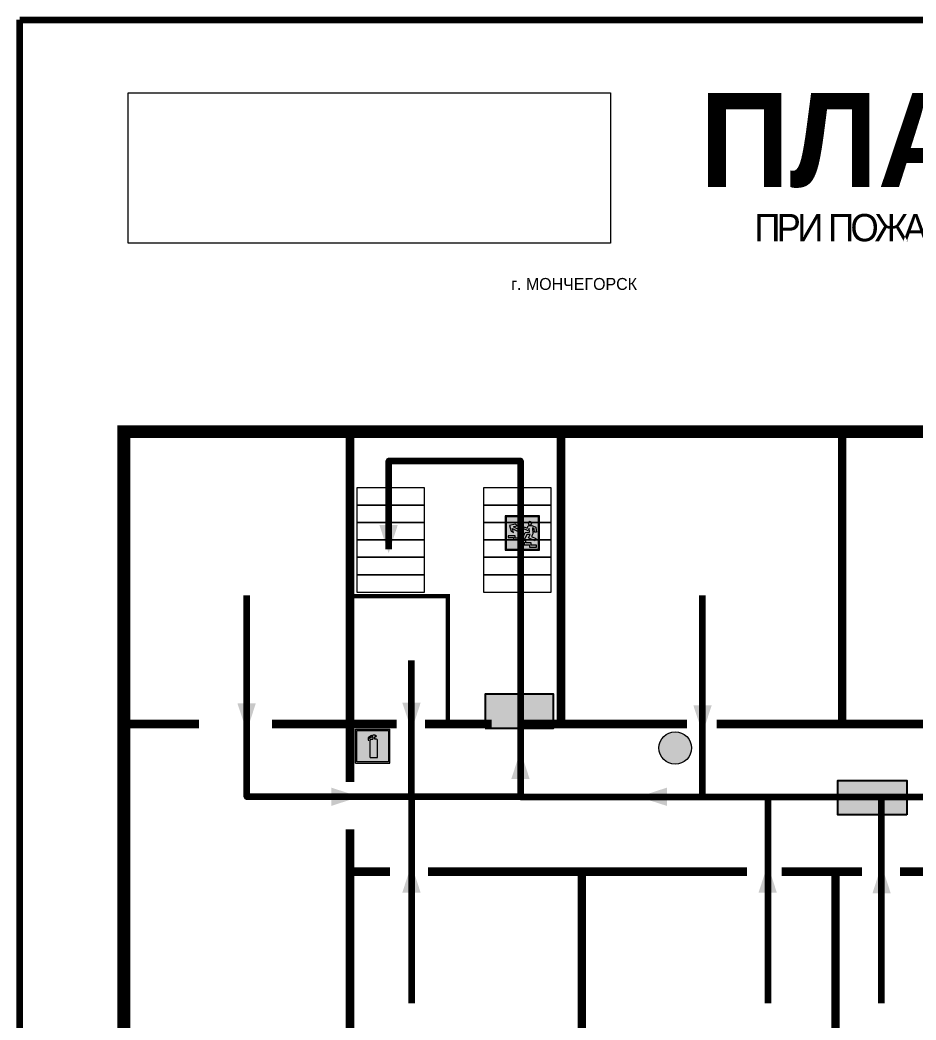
# Model space of a CAD drawing. Header units: millimetres. Extents: x 13810 to 67229, y 12374 to 21950.
# Drawn here: x 27019.3 to 27229.4, y 20429.4 to 20664 of the extents above; entities that cross this region are included whole.
import ezdxf

# ---------------------------------------------------------------- set-up
doc = ezdxf.new("R2010")
doc.units = ezdxf.units.MM
doc.layers.add('План_Штампы', color=7, linetype='Continuous')
doc.styles.add('обычный', font='arial.ttf')
picture_1 = doc.add_image_def('image1.jpg', size_in_pixel=(337, 105))

# ---------------------------------------------------------------- blocks, each defined once
blk = doc.blocks.new('A$C7B4425F7')
at = {"true_color": 0xffffff}
blk.add_hatch(color=7, dxfattribs=at).paths.add_polyline_path([(0, 0), (-16, 0), (-16, -8), (0, -8)])
h = blk.add_hatch(color=126)
h.paths.add_polyline_path([(-0.2, -0.2), (-15.8, -0.2), (-15.8, -7.8), (-0.2, -7.8)])
h.paths.add_polyline_path([(-11.76, -2.03), (-11.76, -3.66), (-11.17, -3.66, -0.568275), (-11.17, -6.18), (-12.58, -6.18), (-12.58, -2.03)], flags=16)
h.paths.add_polyline_path([(-13.33, -4.12, -0.495768), (-13.59, -6.18), (-15.03, -6.18), (-15.03, -2.03), (-13.59, -2.03, -0.487973)], flags=16)
h.paths.add_polyline_path([(-10.25, -2.03), (-9.48, -2.03), (-9.48, -6.18), (-10.25, -6.18)], flags=16)
h.paths.add_polyline_path([(-13.84, -3.69), (-14.24, -3.69), (-14.24, -3.03), (-13.9, -3.03, -0.692621)], flags=0)
h.paths.add_polyline_path([(-9.15, -2.03), (-8.4, -2.03), (-8.04, -3.07), (-7.68, -2.03), (-6.93, -2.03), (-7.64, -4.1), (-6.93, -6.18), (-7.68, -6.18), (-8.04, -5.14), (-8.4, -6.18), (-9.15, -6.18), (-8.44, -4.1)], flags=16)
h.paths.add_polyline_path([(-11.76, -4.46), (-11.42, -4.46, -0.692621), (-11.36, -5.12), (-11.76, -5.12)], flags=0)
h.paths.add_polyline_path([(-13.9, -5.2), (-14.24, -5.2), (-14.24, -4.55), (-13.84, -4.55, -0.708038)], flags=0)
edge = h.paths.add_edge_path(flags=16)
edge.add_ellipse((-5.51, -4.08), major_axis=(0, 2.05), ratio=0.586184, start_angle=0, end_angle=360)
edge = h.paths.add_edge_path(flags=0)
edge.add_ellipse((-5.51, -4.08), major_axis=(0, 1.14), ratio=0.454828, start_angle=0, end_angle=360)
h.paths.add_polyline_path([(-4.13, -4.96, 0.377264), (-3.48, -4.52, 0.0555), (-3.16, -2.03), (-1.66, -2.03), (-1.66, -4.96), (-0.96, -4.96), (-0.96, -7.01), (-1.75, -7.01), (-1.75, -6.18), (-3.3, -6.18), (-3.3, -7.02), (-4.13, -7.02)], flags=16)
h.paths.add_polyline_path([(-2.73, -2.91), (-2.28, -2.91), (-2.28, -4.96), (-3.05, -4.96, 0.079136)], flags=0)
at = {"color": 126}
blk.add_lwpolyline([(-16, -8), (0, -8), (0, 0), (-16, 0)], close=True, dxfattribs=at)
blk = doc.blocks.new('вверх')
at = {"lineweight": 0, "true_color": 0xffffff}
h = blk.add_hatch(color=7, dxfattribs=at)
h.dxf.hatch_style = 1
h.paths.add_polyline_path([(40999.03, -4475.37), (41000.53, -4474.51), (40999.62, -4474.22), (41000.2, -4473.88), (41001.48, -4474.22), (41001.13, -4475.49), (41000.55, -4475.82), (41000.76, -4474.91), (40999.27, -4475.77)], flags=0)
h.paths.add_polyline_path([(40998.09, -4474.5), (40998.28, -4474.89), (40997.14, -4475.43), (40996.89, -4474.92), (40996.87, -4474.87), (40996.8, -4475.75), (40997.81, -4475.85), (40998.41, -4477.11), (40997.94, -4477.33), (40997.47, -4476.34), (40996.66, -4476.28), (40997.03, -4477.06), (40995.52, -4477.78), (40995.29, -4477.28), (40996.32, -4476.79), (40996, -4476.11), (40996.09, -4474.77), (40995.72, -4474.94), (40995.64, -4475.77), (40995.2, -4475.72), (40995.3, -4474.63), (40995.33, -4474.61), (40996.23, -4474.19), (40997.09, -4474.25), (40997.37, -4474.84)], flags=0)
h.paths.add_polyline_path([(40997.14, -4473.68, -1), (40996.29, -4473.68, -1)], flags=0)
h.paths.add_polyline_path([(41000.58, -4477.58), (41000.58, -4477.03), (41001.81, -4477.03), (41001.81, -4476.6), (41000.15, -4476.6), (41000.15, -4477.16), (40998.9, -4477.16), (40998.9, -4477.72), (40997.65, -4477.72), (40997.65, -4478.27), (40996.41, -4478.27), (40996.41, -4478.82), (40995.17, -4478.82), (40995.17, -4479.25), (40995.41, -4479.25), (40996.84, -4479.25), (40996.84, -4478.69), (40998.09, -4478.69), (40998.09, -4478.13), (40999.32, -4478.13), (40999.32, -4477.58)], flags=0)
h.paths.add_polyline_path([(41002.49, -4471.94), (40994.49, -4471.94), (40994.49, -4479.94), (41002.49, -4479.94)])
h.paths.add_polyline_path([(41002.28, -4479.72), (40994.69, -4479.72), (40994.69, -4472.14), (41002.28, -4472.14)], flags=16)
h.paths.add_polyline_path([(41001.81, -4476.6), (41001.81, -4477.03), (41000.58, -4477.03), (41000.58, -4477.58), (40999.32, -4477.58), (40999.32, -4478.13), (40998.09, -4478.13), (40998.09, -4478.69), (40996.84, -4478.69), (40996.84, -4479.25), (40995.17, -4479.25), (40995.17, -4478.82), (40996.41, -4478.82), (40996.41, -4478.27), (40997.65, -4478.27), (40997.65, -4477.72), (40998.9, -4477.72), (40998.9, -4477.16), (41000.15, -4477.16), (41000.15, -4476.6)], flags=0)
at = {"lineweight": 0}
h = blk.add_hatch(color=126, dxfattribs=at)
h.dxf.hatch_style = 1
h.paths.add_polyline_path([(40994.69, -4479.72), (41002.28, -4479.72), (41002.28, -4472.14), (40994.69, -4472.14)])
h.paths.add_polyline_path([(40999.03, -4475.37), (41000.53, -4474.51), (40999.62, -4474.22), (41000.2, -4473.88), (41001.48, -4474.22), (41001.13, -4475.49), (41000.55, -4475.82), (41000.76, -4474.91), (40999.27, -4475.77)], flags=16)
h.paths.add_polyline_path([(40997.09, -4474.25), (40997.37, -4474.84), (40998.09, -4474.5), (40998.28, -4474.89), (40997.14, -4475.43), (40996.89, -4474.92), (40996.87, -4474.87), (40996.8, -4475.75), (40997.81, -4475.85), (40998.41, -4477.11), (40997.94, -4477.33), (40997.47, -4476.34), (40996.66, -4476.28), (40997.03, -4477.06), (40995.52, -4477.78), (40995.29, -4477.28), (40996.32, -4476.79), (40996, -4476.11), (40996.09, -4474.77), (40995.72, -4474.94), (40995.64, -4475.77), (40995.2, -4475.72), (40995.3, -4474.63), (40995.33, -4474.61), (40996.23, -4474.19)], flags=16)
h.paths.add_polyline_path([(40996.29, -4473.68, -1), (40997.14, -4473.68, -1)], flags=16)
h.paths.add_polyline_path([(40997.65, -4477.72), (40998.9, -4477.72), (40998.9, -4477.16), (41000.15, -4477.16), (41000.15, -4476.6), (41001.81, -4476.6), (41001.81, -4477.03), (41000.58, -4477.03), (41000.58, -4477.58), (40999.32, -4477.58), (40999.32, -4478.13), (40998.09, -4478.13), (40998.09, -4478.69), (40996.84, -4478.69), (40996.84, -4479.25), (40995.17, -4479.25), (40995.17, -4478.82), (40996.41, -4478.82), (40996.41, -4478.27), (40997.65, -4478.27)], flags=16)
at = {"lineweight": 0, "true_color": 0xffffff}
h = blk.add_hatch(color=7, dxfattribs=at)
h.dxf.hatch_style = 1
h.paths.add_polyline_path([(40997.14, -4473.68, 1), (40996.29, -4473.68, 1)])
h.paths.add_polyline_path([(40998.28, -4474.89), (40998.09, -4474.5), (40997.37, -4474.84), (40997.09, -4474.25), (40996.23, -4474.19), (40995.33, -4474.61), (40995.3, -4474.63), (40995.2, -4475.72), (40995.64, -4475.77), (40995.72, -4474.94), (40996.09, -4474.77), (40996, -4476.11), (40996.32, -4476.79), (40995.29, -4477.28), (40995.52, -4477.78), (40997.03, -4477.06), (40996.66, -4476.28), (40997.47, -4476.34), (40997.94, -4477.33), (40998.41, -4477.11), (40997.81, -4475.85), (40996.8, -4475.75), (40996.87, -4474.87), (40996.89, -4474.92), (40997.14, -4475.43)])
h.paths.add_polyline_path([(40998.09, -4478.13), (40999.32, -4478.13), (40999.32, -4477.58), (41000.58, -4477.58), (41000.58, -4477.03), (41001.81, -4477.03), (41001.81, -4476.6), (41000.15, -4476.6), (41000.15, -4477.16), (40998.9, -4477.16), (40998.9, -4477.72), (40997.65, -4477.72), (40997.65, -4478.27), (40996.41, -4478.27), (40996.41, -4478.82), (40995.17, -4478.82), (40995.17, -4479.25), (40995.41, -4479.25), (40996.84, -4479.25), (40996.84, -4478.69), (40998.09, -4478.69)])
h.paths.add_polyline_path([(40999.03, -4475.37), (40999.27, -4475.77), (41000.76, -4474.91), (41000.55, -4475.82), (41001.13, -4475.49), (41001.48, -4474.22), (41000.2, -4473.88), (40999.62, -4474.22), (41000.53, -4474.51)])
at = {"color": 126, "lineweight": 0}
for points in [[(40994.49, -4471.94), (41002.49, -4471.94), (41002.49, -4479.94), (40994.49, -4479.94)], [(40994.69, -4472.14), (41002.28, -4472.14), (41002.28, -4479.72), (40994.69, -4479.72)]]:
    blk.add_lwpolyline(points, close=True, dxfattribs=at)
for points in [[(40996.89, -4474.92), (40997.14, -4475.43), (40998.28, -4474.89), (40998.09, -4474.5), (40997.37, -4474.84), (40997.09, -4474.25), (40996.23, -4474.19), (40995.33, -4474.61), (40995.3, -4474.63), (40995.2, -4475.72), (40995.64, -4475.77), (40995.72, -4474.94), (40996.09, -4474.77), (40996, -4476.11), (40996.32, -4476.79), (40995.29, -4477.28), (40995.52, -4477.78), (40997.03, -4477.06), (40996.66, -4476.28), (40997.47, -4476.34), (40997.94, -4477.33), (40998.41, -4477.11), (40997.81, -4475.85), (40996.8, -4475.75), (40996.87, -4474.87), (40996.89, -4474.92)], [(41001.48, -4474.22), (41001.13, -4475.49), (41000.55, -4475.82), (41000.76, -4474.91), (40999.27, -4475.77), (40999.03, -4475.37), (41000.53, -4474.51), (40999.62, -4474.22), (41000.2, -4473.88), (41001.48, -4474.22)], [(40995.41, -4479.25), (40995.17, -4479.25), (40995.17, -4478.82), (40996.41, -4478.82), (40996.41, -4478.27), (40997.65, -4478.27), (40997.65, -4477.72), (40998.9, -4477.72), (40998.9, -4477.16), (41000.15, -4477.16), (41000.15, -4476.6), (41001.81, -4476.6), (41001.81, -4477.03), (41000.58, -4477.03), (41000.58, -4477.58), (40999.32, -4477.58), (40999.32, -4478.13), (40998.09, -4478.13), (40998.09, -4478.69), (40996.84, -4478.69), (40996.84, -4479.25), (40995.17, -4479.25)]]:
    blk.add_lwpolyline(points, dxfattribs=at)
blk.add_circle((40996.71, -4473.68), 0.426, dxfattribs=at)
blk = doc.blocks.new('A$C3AD82952')
at = {"true_color": 0xf5f5ff}
h = blk.add_hatch(color=7, dxfattribs=at)
h.dxf.hatch_style = 1
h.paths.add_polyline_path([(8.21, 8.73, 0.414214), (7.89, 9.05), (7.22, 9.05), (7.22, 9.92), (7.59, 9.92, 1), (7.57, 10.36), (7.22, 10.36), (7.22, 10.6), (6.43, 10.6), (6.43, 10.36), (6.01, 10.36), (4.74, 9.59), (4.74, 8.69), (4.98, 8.73), (4.98, 9.26), (6.12, 9.91), (6.43, 9.91), (6.43, 9.05), (5.76, 9.05, 0.414214), (5.44, 8.73), (5.44, 2.2), (8.21, 2.2)], flags=0)
h.paths.add_polyline_path([(12.8, 12.8), (0, 12.8), (0, 0), (12.8, 0)])
h.paths.add_polyline_path([(0.51, 12.29), (12.29, 12.29), (12.29, 0.51), (0.51, 0.51)], flags=16)
h.paths.add_polyline_path([(4.74, 9.59), (6.01, 10.36), (6.43, 10.36), (6.43, 10.6), (7.22, 10.6), (7.22, 10.36), (7.59, 10.36, -0.94586), (7.59, 9.92), (7.22, 9.92), (7.22, 9.05), (7.89, 9.05, -0.414214), (8.21, 8.73), (8.21, 2.2), (5.44, 2.2), (5.44, 8.73, -0.414214), (5.76, 9.05), (6.43, 9.05), (6.43, 9.91), (6.12, 9.91), (4.98, 9.26), (4.98, 8.73), (4.74, 8.69)], flags=0)
h = blk.add_hatch(color=242)
h.dxf.hatch_style = 1
h.paths.add_polyline_path([(12.29, 12.29), (0.51, 12.29), (0.51, 0.51), (12.29, 0.51)])
h.paths.add_polyline_path([(4.74, 8.69), (4.74, 9.59), (6.01, 10.36), (6.43, 10.36), (6.43, 10.6), (7.22, 10.6), (7.22, 10.36), (7.59, 10.36, -0.94586), (7.59, 9.92), (7.22, 9.92), (7.22, 9.05), (7.89, 9.05, -0.414214), (8.21, 8.73), (8.21, 2.2), (5.44, 2.2), (5.44, 8.73, -0.414214), (5.76, 9.05), (6.43, 9.05), (6.43, 9.91), (6.12, 9.91), (4.98, 9.26), (4.98, 8.73)], flags=16)
h = blk.add_hatch(color=7, dxfattribs=at)
h.dxf.hatch_style = 1
h.paths.add_polyline_path([(8.21, 8.73, 0.414214), (7.89, 9.05), (7.22, 9.05), (7.22, 9.92), (7.59, 9.92, 1), (7.57, 10.36), (7.22, 10.36), (7.22, 10.6), (6.43, 10.6), (6.43, 10.36), (6.01, 10.36), (4.74, 9.59), (4.74, 8.69), (4.98, 8.73), (4.98, 9.26), (6.12, 9.91), (6.43, 9.91), (6.43, 9.05), (5.76, 9.05, 0.414214), (5.44, 8.73), (5.44, 2.2), (8.21, 2.2)])
at = {"color": 242, "lineweight": 5}
for p, q in [((0, 0), (0, 12.8)), ((0, 12.8), (12.8, 12.8)), ((12.8, 0), (12.8, 12.8)), ((6.01, 10.36), (4.74, 9.59)), ((4.74, 9.59), (4.74, 8.69)), ((4.74, 8.69), (4.98, 8.73)), ((4.98, 9.26), (6.12, 9.91)), ((4.98, 8.73), (4.98, 9.26)), ((5.44, 2.2), (5.44, 8.73)), ((5.76, 9.05), (6.43, 9.05)), ((6.01, 10.36), (6.43, 10.36)), ((6.12, 9.91), (6.43, 9.91)), ((7.22, 10.6), (6.43, 10.6)), ((6.43, 10.6), (6.43, 10.36)), ((6.43, 9.91), (6.43, 9.05)), ((7.22, 10.36), (7.22, 10.6)), ((7.59, 10.36), (7.22, 10.36)), ((7.22, 9.05), (7.22, 9.92)), ((7.59, 9.92), (7.22, 9.92)), ((7.89, 9.05), (7.22, 9.05)), ((8.21, 2.2), (8.21, 8.73)), ((0, 0), (12.8, 0)), ((5.44, 2.2), (8.21, 2.2))]:
    blk.add_line(p, q, dxfattribs=at)
blk.add_lwpolyline([(0.51, 12.29), (12.29, 12.29), (12.29, 0.51), (0.51, 0.51)], close=True, dxfattribs=at)
for centre, radius, start, end in [((5.76, 8.73), 0.32, 90, 180), ((7.58, 10.14), 0.223, 273.1875, 86.8125), ((7.89, 8.73), 0.32, 0, 90)]:
    blk.add_arc(centre, radius, start, end, dxfattribs=at)
blk = doc.blocks.new('A$C32E8229D')
at = {"true_color": 0xffffff}
blk.add_hatch(color=7, dxfattribs=at).paths.add_polyline_path([(0, 0), (0, -8), (16, -8), (16, 0)])
h = blk.add_hatch(color=126)
h.paths.add_polyline_path([(0.2, -0.2), (15.8, -0.2), (15.8, -7.8), (0.2, -7.8)])
h.paths.add_polyline_path([(13.49, -2.05), (12.08, -2.05), (11.37, -2.63, 0.162397), (11.29, -2.84), (11.29, -3.63), (10.35, -3.63), (10.35, -4.05), (11.68, -4.05), (11.68, -3.48), (12.26, -4.28), (11.29, -5.1), (11.29, -6.78), (11.85, -6.78), (11.85, -5.44), (12.8, -4.64), (12.8, -5.94), (14.46, -5.94), (14.46, -5.39), (13.45, -5.39), (13.45, -3.97), (12.46, -2.59), (13.15, -2.59), (13.69, -3.34), (14.18, -3)], flags=16)
h.paths.add_polyline_path([(10.74, -1.82, 1), (11.8, -1.82, 1)], flags=16)
h.paths.add_polyline_path([(9.39, -3.59), (5.99, -3.59), (6.56, -3.03), (5.91, -3.03), (5.1, -3.83), (5.91, -4.64), (6.56, -4.64), (5.99, -4.09), (9.39, -4.09)], flags=16)
h.paths.add_polyline_path([(4.29, -1.08), (1.72, -1.08), (1.72, -6.6), (4.29, -6.6)], flags=16)
at = {"color": 126}
blk.add_lwpolyline([(16, -8), (0, -8), (0, 0), (16, 0)], close=True, dxfattribs=at)
blk = doc.blocks.new('A$C7B8C2D5B')
at = {"lineweight": 0}
h = blk.add_hatch(color=5, dxfattribs=at)
h.dxf.hatch_style = 1
h.paths.add_polyline_path([(1.4, -3.02, 1), (-2.11, -3.02, 1)])
at = {"color": 5, "lineweight": 0}
blk.add_circle((-0.36, -3.02), 1.75, dxfattribs=at)

msp = doc.modelspace()

# ---------------------------------------------------------------- linework, layer by layer
at = {"color": 2, "lineweight": 100}
msp.add_lwpolyline([(27019.29, 20663.98), (27619.29, 20663.98), (27619.29, 20268.98), (27019.29, 20268.98)], close=True, dxfattribs=at)
at = {"lineweight": 100}
for points, const_width in [([(27118.23, 20567.44), (27043.65, 20567.44), (27043.65, 20397.82), (27358.49, 20397.82), (27358.49, 20417.21), (27293.39, 20417.21), (27293.39, 20438.03), (27570.79, 20438.03)], 3), ([(27096.7, 20485.28), (27096.7, 20566.66)], 2), ([(27578.64, 20438.03), (27591.01, 20438.03), (27591.01, 20567.44), (27118.23, 20567.44)], 3), ([(27146.16, 20498.87), (27146.16, 20566.91)], 2), ([(27212.08, 20498.87), (27212.08, 20568.02)], 2), ([(27119.63, 20498.87), (27119.63, 20528.87), (27097.64, 20528.87)], 1), ([(27061.27, 20498.87), (27044.15, 20498.87)], 2), ([(27107.59, 20498.87), (27078.38, 20498.87)], 2), ([(27129.87, 20498.87), (27114.24, 20498.87)], 2), ([(27175.68, 20498.87), (27136.84, 20498.87)], 2), ([(27241.97, 20498.87), (27182.68, 20498.87)], 2), ([(27096.7, 20474.13), (27096.7, 20399.02)], 2), ([(27096.7, 20464.24), (27106.02, 20464.24)], 2), ([(27114.95, 20464.24), (27189.76, 20464.24)], 2), ([(27151.05, 20464.24), (27151.05, 20398.38)], 2), ([(27197.91, 20464.24), (27216.71, 20464.24)], 2), ([(27210.52, 20464.24), (27210.52, 20398.88)], 2), ([(27225.64, 20464.24), (27249.93, 20464.24)], 2)]:
    msp.add_lwpolyline(points, dxfattribs=dict(at, const_width=const_width))
at = {"color": 126, "lineweight": 100, "true_color": 0x008754}
for points in [[(27105.77, 20539.84), (27105.77, 20560.56), (27136.63, 20560.56), (27136.63, 20481.79), (27481.96, 20481.79), (27481.96, 20508.3)], [(27136.63, 20481.79), (27072.46, 20481.79), (27072.46, 20529.02)], [(27179.38, 20481.79), (27179.38, 20529.02)], [(27111.11, 20481.79), (27111.11, 20513.79)], [(27111.11, 20481.79), (27111.11, 20433.4)], [(27194.65, 20481.79), (27194.65, 20433.4)], [(27221.23, 20481.79), (27221.23, 20433.4)]]:
    msp.add_lwpolyline(points, dxfattribs=at)
at = {"lineweight": 0}
for points in [[(27098.31, 20550.21), (27114.17, 20550.21), (27114.17, 20554.29), (27098.31, 20554.29)], [(27127.96, 20550.21), (27143.82, 20550.21), (27143.82, 20554.29), (27127.96, 20554.29)], [(27098.31, 20546.12), (27114.17, 20546.12), (27114.17, 20550.21), (27098.31, 20550.21)], [(27127.96, 20546.12), (27143.82, 20546.12), (27143.82, 20550.21), (27127.96, 20550.21)], [(27098.31, 20542.04), (27114.17, 20542.04), (27114.17, 20546.12), (27098.31, 20546.12)], [(27127.96, 20542.04), (27143.82, 20542.04), (27143.82, 20546.12), (27127.96, 20546.12)], [(27098.31, 20537.96), (27114.17, 20537.96), (27114.17, 20542.04), (27098.31, 20542.04)], [(27127.96, 20537.96), (27143.82, 20537.96), (27143.82, 20542.04), (27127.96, 20542.04)], [(27098.31, 20533.88), (27114.17, 20533.88), (27114.17, 20537.96), (27098.31, 20537.96)], [(27127.96, 20533.88), (27143.82, 20533.88), (27143.82, 20537.96), (27127.96, 20537.96)], [(27098.31, 20529.8), (27114.17, 20529.8), (27114.17, 20533.88), (27098.31, 20533.88)], [(27127.96, 20529.8), (27143.82, 20529.8), (27143.82, 20533.88), (27127.96, 20533.88)]]:
    msp.add_lwpolyline(points, close=True, dxfattribs=at)
at = {"layer": 'План_Штампы', "color": 126, "true_color": 0x008754}
for points in [[(27103.57, 20545.52), (27107.87, 20545.51), (27105.74, 20538.93)], [(27070.29, 20503.69), (27074.58, 20503.68), (27072.45, 20497.1)], [(27108.95, 20503.86), (27113.24, 20503.85), (27111.12, 20497.26)], [(27177.19, 20503.25), (27181.49, 20503.24), (27179.36, 20496.65)], [(27138.81, 20485.95), (27134.51, 20485.96), (27136.64, 20492.55)], [(27092.3, 20479.64), (27092.31, 20483.93), (27098.9, 20481.81)], [(27170.99, 20483.94), (27170.98, 20479.65), (27164.4, 20481.77)], [(27113.24, 20459.31), (27108.95, 20459.33), (27111.08, 20465.91)], [(27196.78, 20459.3), (27192.49, 20459.31), (27194.61, 20465.9)], [(27223.49, 20459.14), (27219.2, 20459.15), (27221.32, 20465.74)]]:
    msp.add_solid(points, dxfattribs=at)

# ---------------------------------------------------------------- block references
at = {"xscale": -1}
msp.add_blockref('вверх', (68135.58, 25019.61), dxfattribs=at)
for name, p, xscale, yscale, zscale in [('A$C3AD82952', (27098, 20489.65), 0.625, 0.625, 0.625), ('A$C7B8C2D5B', (27173.73, 20499.81), 2.177419353276491, 2.177419353276491, 2.177419353276491)]:
    msp.add_blockref(name, p, dxfattribs=dict(xscale=xscale, yscale=yscale, zscale=zscale))
at = {"layer": 'План_Штампы'}
msp.add_blockref('A$C7B4425F7', (27144.4, 20505.87), dxfattribs=at)
at = {"layer": 'План_Штампы', "color": 126, "true_color": 0x008754, "xscale": 1.012510887696, "yscale": 1.012510887696, "zscale": 1.012510887696, "rotation": 359.9978653237144}
msp.add_blockref('A$C32E8229D', (27211.05, 20485.62), dxfattribs=at)

# ---------------------------------------------------------------- texts
at = {"lineweight": 0, "style": 'обычный'}
for s, insert, char_height, width, attachment_point in [('{\\fProxima Nova Rg|b1|i0|c204|p2;ПЛАН ЭВАКУАЦИИ}', (27178.66, 20646.84), 22, 493.8901, 1), ('\\pi-8.4,l8.4,t8.4;{\\fProxima Nova Rg|b0|i0|c204|p2;г. МОНЧЕГОРСК\\H1.1997x; }', (27149.23, 20602.05), 2.8, 126.6484, 5)]:
    msp.add_mtext(s, dxfattribs=dict(at, insert=insert, char_height=char_height, width=width, attachment_point=attachment_point))
at = {"color": 0, "lineweight": 0, "insert": (27328.94, 20611.99), "char_height": 8, "width": 449.2158, "attachment_point": 5, "style": 'обычный'}
msp.add_mtext('{\\fArial Black|b1|i0|c204|p34;\\H2x;\\T0.85;  \\fArial Narrow|b0|i0|c204|p34;\\H0.8x;\\W0.9;\\P\\fProxima Nova Rg|b0|i0|c204|p2;\\H0.5x;\\W1;\\C256;ПРИ ПОЖАРЕ  ИЛИ ДРУГИХ ЧРЕЗВЫЧАЙНЫХ СИТУАЦИЯХ  ИЗ ПОМЕЩЕНИЙ \\fProxima Nova Rg|b1|i0|c204|p2;\\H1.25x;\\PГЛАВНОГО КОРПУСА  КАЦ  инв. №220002 \\fProxima Nova Rg|b1|i0|c0|p2;\\P\\fProxima Nova Rg|b1|i0|c204|p2;ПОДВАЛ}', dxfattribs=at)

# ---------------------------------------------------------------- pictures from other files: only their frames are drawn
at = {"color": 7, "lineweight": 0, "true_color": 0xf5f5ff}
image = msp.add_image(picture_1, insert=(27044.66, 20611.65), size_in_units=(113.11, 35.24), dxfattribs=at)
image.dxf.flags = 7

doc.saveas('drawing.dxf')
